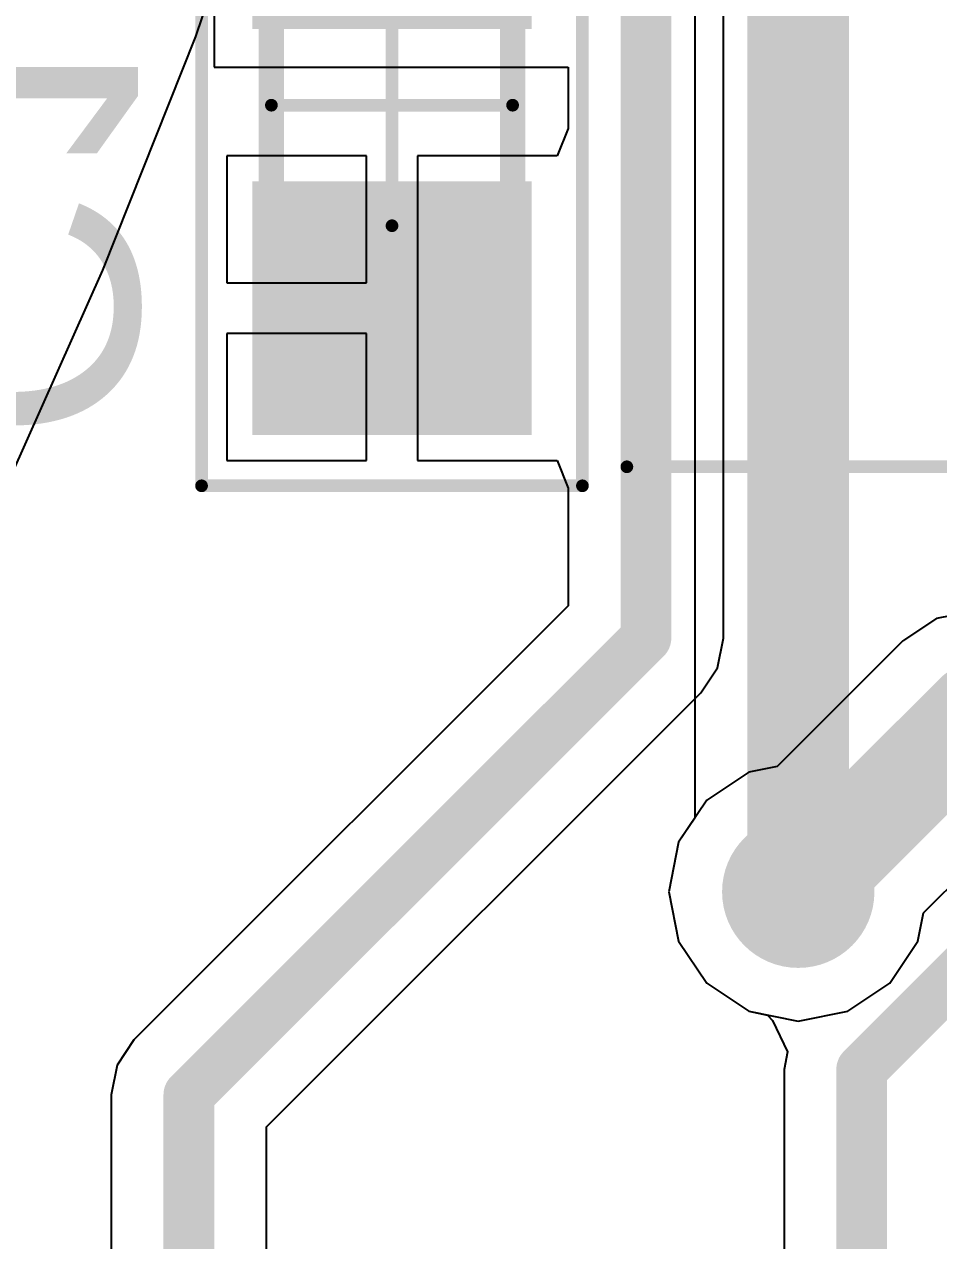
# Model space of a CAD drawing. Header units: inches. Extents: x -27 to 142, y -1 to 42.
# Drawn here: x 46.952 to 50.553, y 6.625 to 11.419 of the extents above; entities that cross this region are included whole.
import ezdxf

# ---------------------------------------------------------------- set-up
doc = ezdxf.new("R2010")
doc.units = ezdxf.units.IN
for name, color, linetype in [('Bottom Layer', 5, 'Continuous'), ('Bottom Overlay', 54, 'Continuous'), ('Bottom Paste', 16, 'Continuous'), ('Bottom Solder', 6, 'Continuous'), ('Mechanical 13', 56, 'Continuous'), ('Mechanical 15', 56, 'Continuous'), ('Top Layer', 1, 'Continuous'), ('Top Overlay', 2, 'Continuous'), ('Via Holes', 16, 'Continuous')]:
    doc.layers.add(name, color=color, linetype=linetype)
doc.styles.add('Arial', font='', dxfattribs={"height": 0.2})
doc.styles.get('Arial').set_extended_font_data('Arial')

# ---------------------------------------------------------------- blocks, each defined once
blk = doc.blocks.new('CAPC0603_1608_55_N_B_745')
at = {"layer": 'Bottom Layer'}
for points in [[(-0.35, 0.5), (-0.35, -0.5), (-1.25, -0.5), (-1.25, 0.5)], [(1.25, 0.5), (1.25, -0.5), (0.35, -0.5), (0.35, 0.5)]]:
    blk.add_hatch(color=5, dxfattribs=at).paths.add_polyline_path(points)
at = {"layer": 'Bottom Paste'}
for points in [[(-0.35, 0.5), (-0.35, -0.5), (-1.25, -0.5), (-1.25, 0.5)], [(1.25, 0.5), (1.25, -0.5), (0.35, -0.5), (0.35, 0.5)]]:
    blk.add_hatch(color=16, dxfattribs=at).paths.add_polyline_path(points)
at = {"layer": 'Bottom Solder'}
for points in [[(-0.3, 0.55), (-0.3, -0.55), (-1.3, -0.55), (-1.3, 0.55)], [(1.3, 0.55), (1.3, -0.55), (0.3, -0.55), (0.3, 0.55)]]:
    blk.add_hatch(color=6, dxfattribs=at).paths.add_polyline_path(points)
at = {"layer": 'Mechanical 13'}
for points in [[(-0.875, 0.475, 0.1, 0.1, 0), (-0.875, -0.475, 0.1, 0.1, 0)], [(-0.875, 0.475, 0.1, 0.1, 0), (0.875, 0.475, 0.1, 0.1, 0)], [(0.875, 0.475, 0.1, 0.1, 0), (0.875, -0.475, 0.1, 0.1, 0)], [(-0.875, -0.475, 0.1, 0.1, 0), (0.875, -0.475, 0.1, 0.1, 0)]]:
    blk.add_lwpolyline(points, format="xyseb", dxfattribs=at)
for points in [[(-0.9, 0.475, 0.05, 0.05, 1), (-0.85, 0.475, 0.05, 0.05, 1)], [(-0.9, 0.475, 0.05, 0.05, 1), (-0.85, 0.475, 0.05, 0.05, 1)], [(0.85, 0.475, 0.05, 0.05, 1), (0.9, 0.475, 0.05, 0.05, 1)], [(0.85, 0.475, 0.05, 0.05, 1), (0.9, 0.475, 0.05, 0.05, 1)], [(-0.9, -0.475, 0.05, 0.05, 1), (-0.85, -0.475, 0.05, 0.05, 1)], [(-0.9, -0.475, 0.05, 0.05, 1), (-0.85, -0.475, 0.05, 0.05, 1)], [(0.85, -0.475, 0.05, 0.05, 1), (0.9, -0.475, 0.05, 0.05, 1)], [(0.85, -0.475, 0.05, 0.05, 1), (0.9, -0.475, 0.05, 0.05, 1)]]:
    blk.add_lwpolyline(points, format="xyseb", close=True, dxfattribs=at)
at = {"layer": 'Mechanical 15'}
for points in [[(-1.5, 0.75, 0.05, 0.05, 0), (-1.5, -0.75, 0.05, 0.05, 0)], [(-1.5, 0.75, 0.05, 0.05, 0), (1.5, 0.75, 0.05, 0.05, 0)], [(1.5, 0.75, 0.05, 0.05, 0), (1.5, -0.75, 0.05, 0.05, 0)], [(0, 0.475, 0.05, 0.05, 0), (0, -0.475, 0.05, 0.05, 0)], [(-0.475, 0, 0.05, 0.05, 0), (0.475, 0, 0.05, 0.05, 0)], [(-1.5, -0.75, 0.05, 0.05, 0), (1.5, -0.75, 0.05, 0.05, 0)]]:
    blk.add_lwpolyline(points, format="xyseb", dxfattribs=at)
for points in [[(-1.5125, 0.75, 0.025, 0.025, 1), (-1.4875, 0.75, 0.025, 0.025, 1)], [(-1.5125, 0.75, 0.025, 0.025, 1), (-1.4875, 0.75, 0.025, 0.025, 1)], [(1.4875, 0.75, 0.025, 0.025, 1), (1.5125, 0.75, 0.025, 0.025, 1)], [(1.4875, 0.75, 0.025, 0.025, 1), (1.5125, 0.75, 0.025, 0.025, 1)], [(-0.0125, 0.475, 0.025, 0.025, 1), (0.0125, 0.475, 0.025, 0.025, 1)], [(-0.4875, 0, 0.025, 0.025, 1), (-0.4625, 0, 0.025, 0.025, 1)], [(0.4625, 0, 0.025, 0.025, 1), (0.4875, 0, 0.025, 0.025, 1)], [(-0.0125, -0.475, 0.025, 0.025, 1), (0.0125, -0.475, 0.025, 0.025, 1)], [(-1.5125, -0.75, 0.025, 0.025, 1), (-1.4875, -0.75, 0.025, 0.025, 1)], [(-1.5125, -0.75, 0.025, 0.025, 1), (-1.4875, -0.75, 0.025, 0.025, 1)], [(1.4875, -0.75, 0.025, 0.025, 1), (1.5125, -0.75, 0.025, 0.025, 1)], [(1.4875, -0.75, 0.025, 0.025, 1), (1.5125, -0.75, 0.025, 0.025, 1)]]:
    blk.add_lwpolyline(points, format="xyseb", close=True, dxfattribs=at)
blk = doc.blocks.new('TQFP80P1200X1200X120_44N_B_765')
at = {"layer": 'Mechanical 15'}
for points in [[(6.975, 6.975, 0.05, 0.05, 0), (-6.975, 6.975, 0.05, 0.05, 0)], [(6.975, 6.975, 0.05, 0.05, 0), (6.975, -6.975, 0.05, 0.05, 0)]]:
    blk.add_lwpolyline(points, format="xyseb", dxfattribs=at)
blk.add_lwpolyline([(6.9625, 6.975, 0.025, 0.025, 1), (6.9875, 6.975, 0.025, 0.025, 1)], format="xyseb", close=True, dxfattribs=at)
blk.add_lwpolyline([(6.9625, 6.975, 0.025, 0.025, 1), (6.9875, 6.975, 0.025, 0.025, 1)], format="xyseb", close=True, dxfattribs=at)

msp = doc.modelspace()

# ---------------------------------------------------------------- hatches: boundary and pattern name
at = {"layer": 'Bottom Layer'}
h = msp.add_hatch(color=5, dxfattribs=at)
edge = h.paths.add_edge_path()
edge.add_arc((50, 8), 0.3, 0, 360)
at = {"layer": 'Top Layer'}
h = msp.add_hatch(color=1, dxfattribs=at)
edge = h.paths.add_edge_path()
edge.add_arc((50, 8), 0.3, 0, 360)
at = {"layer": 'Via Holes'}
h = msp.add_hatch(color=7, dxfattribs=at)
edge = h.paths.add_edge_path()
edge.add_arc((50, 8), 0.15, 0, 360)

# ---------------------------------------------------------------- linework, layer by layer
at = {"layer": 'Bottom Layer'}
for p, q in [((47.7, 12.55), (47.7, 11.25)), ((49.7059, 9), (49.7059, 12.0599)), ((47.7, 11.25), (49.0941, 11.25)), ((49.0941, 11.25), (49.0941, 11.0087)), ((49.0941, 11.0087), (49.05, 10.9)), ((48.3, 10.9), (47.75, 10.9)), ((47.75, 10.9), (47.75, 10.4)), ((48.3, 10.4), (48.3, 10.9)), ((48.9671, 10.9), (48.5, 10.9)), ((48.5, 10.9), (48.5, 10.3)), ((49.05, 10.9), (48.9671, 10.9)), ((47.75, 10.4), (48.3, 10.4)), ((48.5, 10.3), (48.5, 9.7)), ((48.3, 10.2), (47.75, 10.2)), ((47.75, 10.2), (47.75, 9.7)), ((48.3, 9.7), (48.3, 10.2)), ((47.75, 9.7), (48.3, 9.7)), ((48.5, 9.7), (49.05, 9.7)), ((49.05, 9.7), (49.0941, 9.5913)), ((49.0941, 9.5913), (49.0941, 9.1267)), ((49.0941, 9.1267), (47.3837, 7.4163)), ((50.5439, 9.0768), (50.4116, 8.9884)), ((50.7, 9.1078), (50.5439, 9.0768)), ((49.6826, 8.8829), (49.7059, 9)), ((50.4116, 8.9884), (49.9164, 8.4932)), ((50.4116, 8.9884), (50.4116, 8.9884)), ((49.6163, 8.7837), (49.6826, 8.8829)), ((47.9059, 7.0733), (49.6163, 8.7837)), ((49.6163, 8.7837), (49.6163, 8.7837)), ((49.9164, 8.4932), (49.8049, 8.471)), ((49.8049, 8.471), (49.6395, 8.3605)), ((49.6395, 8.3605), (49.529, 8.1951)), ((50.4932, 7.9164), (50.8689, 8.2922)), ((49.529, 8.1951), (49.4902, 8)), ((49.4902, 8), (49.529, 7.8049)), ((50.471, 7.8049), (50.4932, 7.9164)), ((49.529, 7.8049), (49.6395, 7.6395)), ((50.3605, 7.6395), (50.471, 7.8049)), ((49.6395, 7.6395), (49.8049, 7.529)), ((50.1951, 7.529), (50.3605, 7.6395)), ((49.8049, 7.529), (50, 7.4902)), ((50, 7.4902), (50.1951, 7.529)), ((47.3837, 7.4163), (47.3174, 7.3171)), ((47.3174, 7.3171), (47.2941, 7.2)), ((47.2941, 7.2), (47.2941, 7.2)), ((47.2941, 7.2), (47.2941, 2.7767)), ((47.9059, 2.65), (47.9059, 7.0733))]:
    msp.add_line(p, q, dxfattribs=at)
for points in [[(49.4, 9, 0.2, 0.2, 0), (49.4, 12.3, 0.2, 0.2, 0)], [(47.6, 7.2, 0.2, 0.2, 0), (49.4, 9, 0.2, 0.2, 0)], [(50, 8, 0.4, 0.4, 0), (50.7, 8.7, 0.4, 0.4, 0)], [(50.7, 8.7, 0.4, 0.4, 0), (52.8, 8.7, 0.4, 0.4, 0)], [(47.6, 2.65, 0.2, 0.2, 0), (47.6, 7.2, 0.2, 0.2, 0)]]:
    msp.add_lwpolyline(points, format="xyseb", dxfattribs=at)
for points in [[(49.35, 9, 0.1, 0.1, 1), (49.45, 9, 0.1, 0.1, 1)], [(49.35, 9, 0.1, 0.1, 1), (49.45, 9, 0.1, 0.1, 1)], [(50.6, 8.7, 0.2, 0.2, 1), (50.8, 8.7, 0.2, 0.2, 1)], [(50.6, 8.7, 0.2, 0.2, 1), (50.8, 8.7, 0.2, 0.2, 1)], [(49.9, 8, 0.2, 0.2, 1), (50.1, 8, 0.2, 0.2, 1)], [(47.55, 7.2, 0.1, 0.1, 1), (47.65, 7.2, 0.1, 0.1, 1)], [(47.55, 7.2, 0.1, 0.1, 1), (47.65, 7.2, 0.1, 0.1, 1)]]:
    msp.add_lwpolyline(points, format="xyseb", close=True, dxfattribs=at)
at = {"layer": 'Top Layer'}
for p, q in [((49.5922, 18.5311), (49.5922, 8.2896)), ((49.5922, 8.2896), (49.529, 8.1951)), ((49.529, 8.1951), (49.4902, 8)), ((49.4902, 8), (49.529, 7.8049)), ((49.529, 7.8049), (49.6395, 7.6395)), ((49.6395, 7.6395), (49.8049, 7.529)), ((49.8049, 7.529), (49.8795, 7.5142)), ((49.8795, 7.5142), (49.8992, 7.4925)), ((49.8992, 7.4925), (49.9579, 7.3691)), ((49.9579, 7.3691), (49.9441, 7.3)), ((49.9441, 7.3), (49.9441, 7.3)), ((49.9441, 7.3), (49.9441, 6.147))]:
    msp.add_line(p, q, dxfattribs=at)
for points in [[(50, 8, 0.4, 0.4, 0), (50, 18.7, 0.4, 0.4, 0)], [(50.25, 7.3, 0.2, 0.2, 0), (50.75, 7.8, 0.2, 0.2, 0)], [(50.25, 5.75, 0.2, 0.2, 0), (50.25, 7.3, 0.2, 0.2, 0)]]:
    msp.add_lwpolyline(points, format="xyseb", dxfattribs=at)
for points in [[(49.9, 8, 0.2, 0.2, 1), (50.1, 8, 0.2, 0.2, 1)], [(50.2, 7.3, 0.1, 0.1, 1), (50.3, 7.3, 0.1, 0.1, 1)], [(50.2, 7.3, 0.1, 0.1, 1), (50.3, 7.3, 0.1, 0.1, 1)]]:
    msp.add_lwpolyline(points, format="xyseb", close=True, dxfattribs=at)
at = {"layer": 'Top Overlay'}
for p, q in [((47.97, 12.38), (47.6261, 11.3712)), ((47.6261, 11.3712), (47.26, 10.45)), ((47.26, 10.45), (46.836, 9.5))]:
    msp.add_line(p, q, dxfattribs=at)

# ---------------------------------------------------------------- block references
for name, p, rotation in [('TQFP80P1200X1200X120_44N_B_765', (56.3, 16.65), 180), ('CAPC0603_1608_55_N_B_745', (48.4, 11.1), 90)]:
    msp.add_blockref(name, p, dxfattribs=dict(rotation=rotation))

# ---------------------------------------------------------------- texts
at = {"layer": 'Bottom Overlay', "style": 'Arial', "text_generation_flag": 2}
msp.add_text('C18', height=1, rotation=270, dxfattribs=at).set_placement((46.4, 9.7667))

doc.saveas('drawing.dxf')
